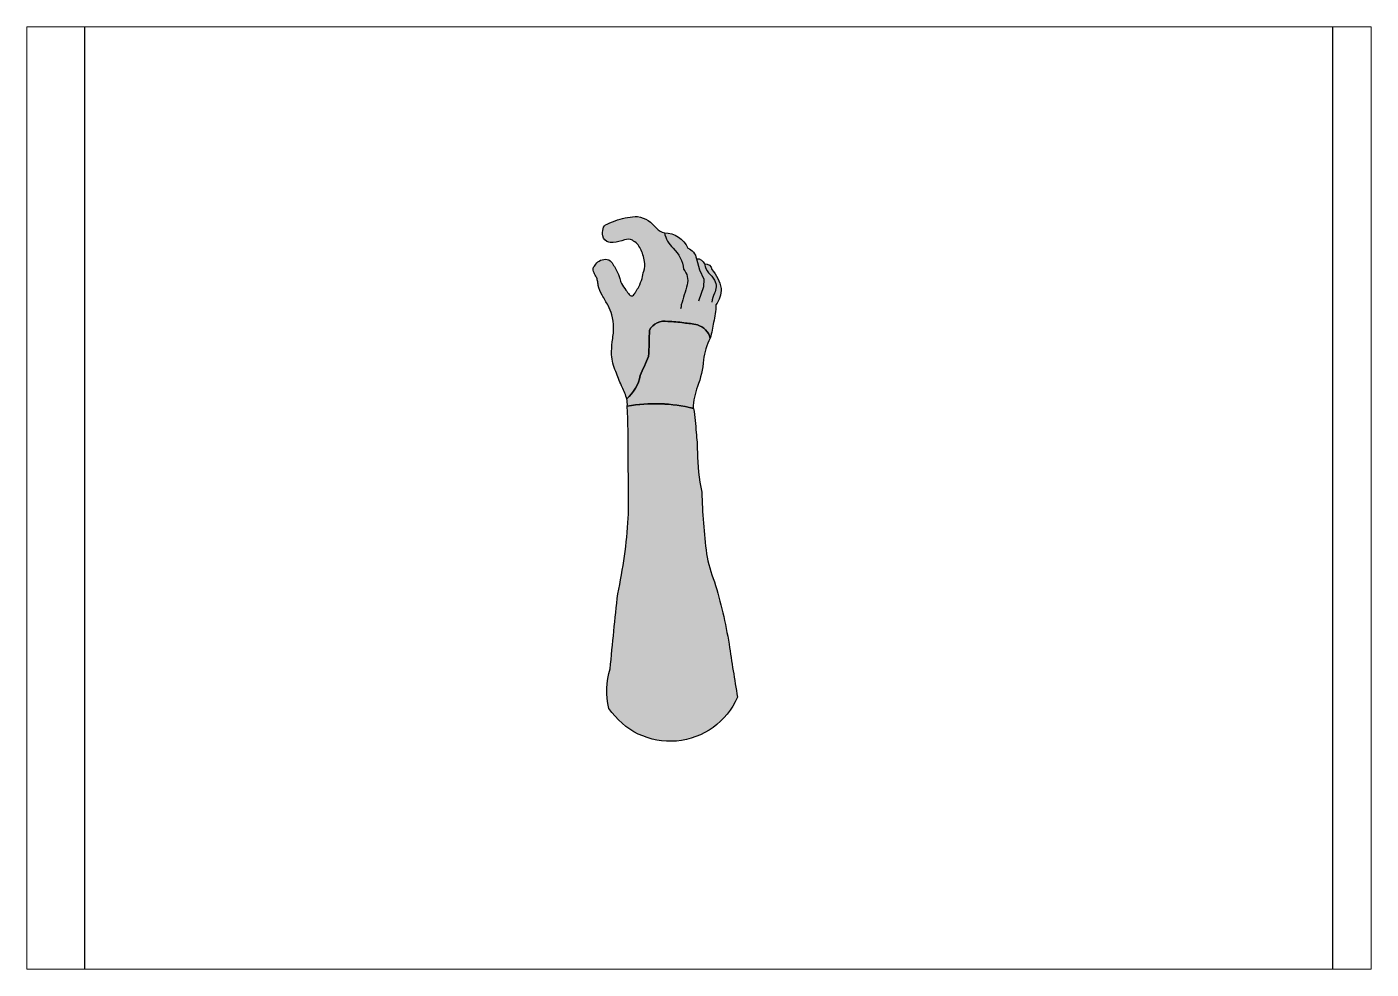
# Paper-space layout 'antebrazoDA' of a CAD drawing. Header units: millimetres. Extents: x 29 to 262, y 20 to 183.
# The model-space entities are those that its viewports show. They can reach past a viewport. Long polylines and large blocks are cut down to what shows.
import ezdxf

# ---------------------------------------------------------------- set-up
doc = ezdxf.new("R2010")
doc.units = ezdxf.units.MM
for name, color, linetype, plot in [('LINEAS', 250, 'Continuous', False), ('noImprimir', 255, 'Continuous', False), ('SOMBRAS', 255, 'Continuous', False)]:
    doc.layers.add(name, color=color, linetype=linetype, plot=plot)
pattern_1 = [(23.6802174, (189865.4834, -55046.952), (-2.80539673, 6.39687222), [5.08, -1.905]), (113.6802174, (189865.4834, -55046.952), (-6.39687222, -2.80539673), [5.08, -1.905])]

msp = doc.modelspace()

# ---------------------------------------------------------------- hatches: boundary and pattern name
at = {"layer": 'SOMBRAS', "true_color": 0xf4e0c3}
h = msp.add_hatch(dxfattribs=at)
h.set_pattern_fill('ANGLE', color=254, angle=23.68022)
h.set_pattern_definition([(23.6802174, (176888.661, -60738.035), (-2.80539673, 6.39687222), [5.08, -1.905]), (113.6802174, (176888.661, -60738.035), (-6.39687222, -2.80539673), [5.08, -1.905])])
h.paths.add_polyline_path([(52323, -70376, -0.016285), (52285, -71543, 0.00283), (51919, -72389, -0.169623), (51324, -73411, 0.058369), (51089, -72835, -0.008424), (50839, -72208, -0.103731), (50656, -71466, -0.021436), (50672, -70901, 0.063969), (50738, -70270, 0.070322), (50664, -69700, 0.04369), (50501, -69298, -0.007615), (50242, -68831, -0.094675), (50067, -68405, 0.002309), (50031, -68201, 0.090552), (49976, -68039, -0.004178), (49854, -67801, -0.196174), (49860, -67607, -0.023169), (50000, -67414, -0.156643), (50310, -67255, -0.132278), (50538, -67282, -0.083306), (50658, -67391, -0.043056), (50990, -67998, -0.042433), (51019, -68101, 0.062052), (51086, -68318, 0.041717), (51287, -68618, -0.007693), (51430, -68811, 0.536434), (51634, -68817, 0.056867), (51718, -68684, -0.007321), (51860, -68467, 0.027797), (51999, -68096, -0.034683), (52076, -67770, 0.116297), (52107, -67349, 0.080373), (51930, -66783, 0.15762), (51571, -66413, 0.214678), (51151, -66416, -0.069118), (50690, -66506, -0.052426), (50537, -66497, -0.290439), (50265, -66219, -0.108689), (50290, -65849, -0.188563), (50415, -65710, -0.006909), (50922, -65511, -0.07217), (51805, -65359, -0.173042), (52601, -65840, 0.200873), (52989, -66082, -0.287193), (54023, -66757, -0.262047), (54401, -67226, -0.320666), (54765, -67458, -0.405936), (55084, -67704, -0.124045), (55494, -68538, -0.170835), (55265, -69270, -0.045848), (55162, -70037, -0.028584), (55012, -70733, 0.252331), (54443, -70151, 0.03848), (53840, -70063, 0.038837), (53138, -69998, 0.323371)])
at = {"layer": 'SOMBRAS', "true_color": 0x636466}
h = msp.add_hatch(dxfattribs=at)
h.set_pattern_fill('ANGLE', color=251, angle=23.68022)
h.set_pattern_definition(pattern_1)
h.paths.add_polyline_path([(52285, -71543, 0.00283), (51919, -72389, -0.169702), (51323, -73412, -0.088805), (51345, -73737, -0.103119), (54258, -73833, -0.081939), (54448, -72875, 0.061756), (54704, -71816, -0.10009), (55012, -70733, 0.252331), (54443, -70151, 0.03848), (53840, -70063, 0.038837), (53138, -69998, 0.323371), (52323, -70376, -0.016285)])
at = {"layer": 'SOMBRAS', "true_color": 0x292a38}
h = msp.add_hatch(dxfattribs=at)
h.set_pattern_fill('ANGLE', color=250, angle=23.68022)
h.set_pattern_definition(pattern_1)
h.paths.add_polyline_path([(51392, -78685, -0.038857), (50924, -82023, 0.00404), (50592, -85338, 0.136203), (50539, -87088, 0.595932), (56214, -86591, -0.001835), (55843, -84253, 0.035773), (55200, -81496, -0.062245), (54853, -80255, -0.02782), (54640, -77540, -0.052232), (54443, -75762, 0.02566), (54390, -74905, 0.01938), (54279, -73838, 0.103891), (51345, -73737, -0.015845), (51380, -75892, -0.009246)])

# ---------------------------------------------------------------- linework, layer by layer
at = {"layer": 'LINEAS'}
for points in [[(50672, -70901, 0.063969), (50738, -70270, 0.070322), (50664, -69700, 0.04369), (50501, -69298, -0.007615), (50242, -68831, -0.094675), (50067, -68405, 0.002309), (50031, -68201, 0.090552), (49976, -68039, -0.003279), (49880, -67853, -0.255102), (49860, -67607, -0.023169), (50000, -67414, -0.122308), (50236, -67272, -0.176919), (50538, -67282, -0.130006), (50708, -67467, -0.031996), (50954, -67919, -0.077185), (51019, -68101, 0.062052), (51086, -68318, 0.041717), (51287, -68618, -0.007693), (51430, -68811, 0.48715), (51622, -68831, 0.06382), (51718, -68684, -0.007321), (51860, -68467, 0.027797), (51999, -68096, -0.034683), (52076, -67770, 0.116297), (52107, -67349, 0.080373), (51930, -66783, 0.15762), (51571, -66413, 0.175522), (51223, -66389, -0.075063), (50727, -66504, -0.065018), (50537, -66497, -0.290439), (50265, -66219, -0.091866), (50275, -65905, -0.289331), (50453, -65694, -0.006396), (50922, -65511, -0.07217), (51805, -65359, -0.183417), (52635, -65884, 0.176551), (52989, -66082, -0.287193), (54023, -66757, -0.262047), (54401, -67226, -0.320666), (54765, -67458, -0.405936), (55084, -67704, -0.124045), (55494, -68538, -0.170835), (55265, -69270, -0.045848), (55162, -70037, -0.028584), (55012, -70733, 0.252331), (54443, -70151, 0.03848), (53840, -70063, 0.038837), (53138, -69998, 0.323371), (52323, -70376, -0.016285), (52285, -71543, 0.00283), (51919, -72389, -0.169702), (51323, -73412, 0.012457), (51311, -73367, 0.05406), (51089, -72835, -0.008424), (50839, -72208, -0.103731), (50656, -71466, -0.021436)], [(52285, -71543, 0.016285), (52323, -70376, -0.323371), (53138, -69998, -0.038837), (53840, -70063, -0.03848), (54443, -70151, -0.252331), (55012, -70733, 0.089256), (54716, -71695, -0.068679), (54448, -72875, 0.081939), (54258, -73833, 0.103119), (51345, -73737, 0.088805), (51323, -73412, 0.169702), (51919, -72389, -0.00283)], [(51392, -78685, 0.009246), (51380, -75892, 0.015845), (51345, -73737, -0.103891), (54279, -73838, -0.01938), (54390, -74905, -0.02566), (54443, -75762, 0.052232), (54640, -77540, 0.02782), (54853, -80255, 0.062245), (55200, -81496, -0.035773), (55843, -84253, 0.001835), (56214, -86591, -0.595932), (50539, -87088, -0.136203), (50592, -85338, -0.00404), (50924, -82023, 0.038857)]]:
    msp.add_lwpolyline(points, format="xyb", close=True, dxfattribs=at)
for points in [[(52989, -66082, 0.153698), (53372, -66764, -0.177328), (53837, -67689, -0.236135), (53995, -68376, -0.002881), (53732, -69264, -0.099807), (53695, -69446, 5.278567)], [(54765, -67458, 0.162179), (54936, -67843, -0.056561), (55203, -68181, -0.139643), (55275, -68474, -0.048508), (55199, -68751, 0.059699), (55079, -69142, -2.958666)]]:
    msp.add_lwpolyline(points, format="xyb", dxfattribs=at)
msp.add_lwpolyline([(54401, -67226), (54536, -67713), (54730, -68123), (54719, -68472), (54491, -69107)], dxfattribs=at)
at = {"layer": 'noImprimir', "color": 7, "true_color": 0xffffff}
msp.add_lwpolyline([(27377, -45343), (82510, -45343), (82510, -113677), (27377, -113677)], close=True, dxfattribs=at)

psp = doc.layouts.new('antebrazoDA')

# ---------------------------------------------------------------- viewports
at = {"layer": 'noImprimir', "color": 7, "true_color": 0xffffff}
psp.add_viewport(center=(145.33, 101.83), size=(232.53, 162.9325), view_center_point=(54515.63, -77796.36), view_height=41616.6132, dxfattribs=at)

doc.saveas('drawing.dxf')
